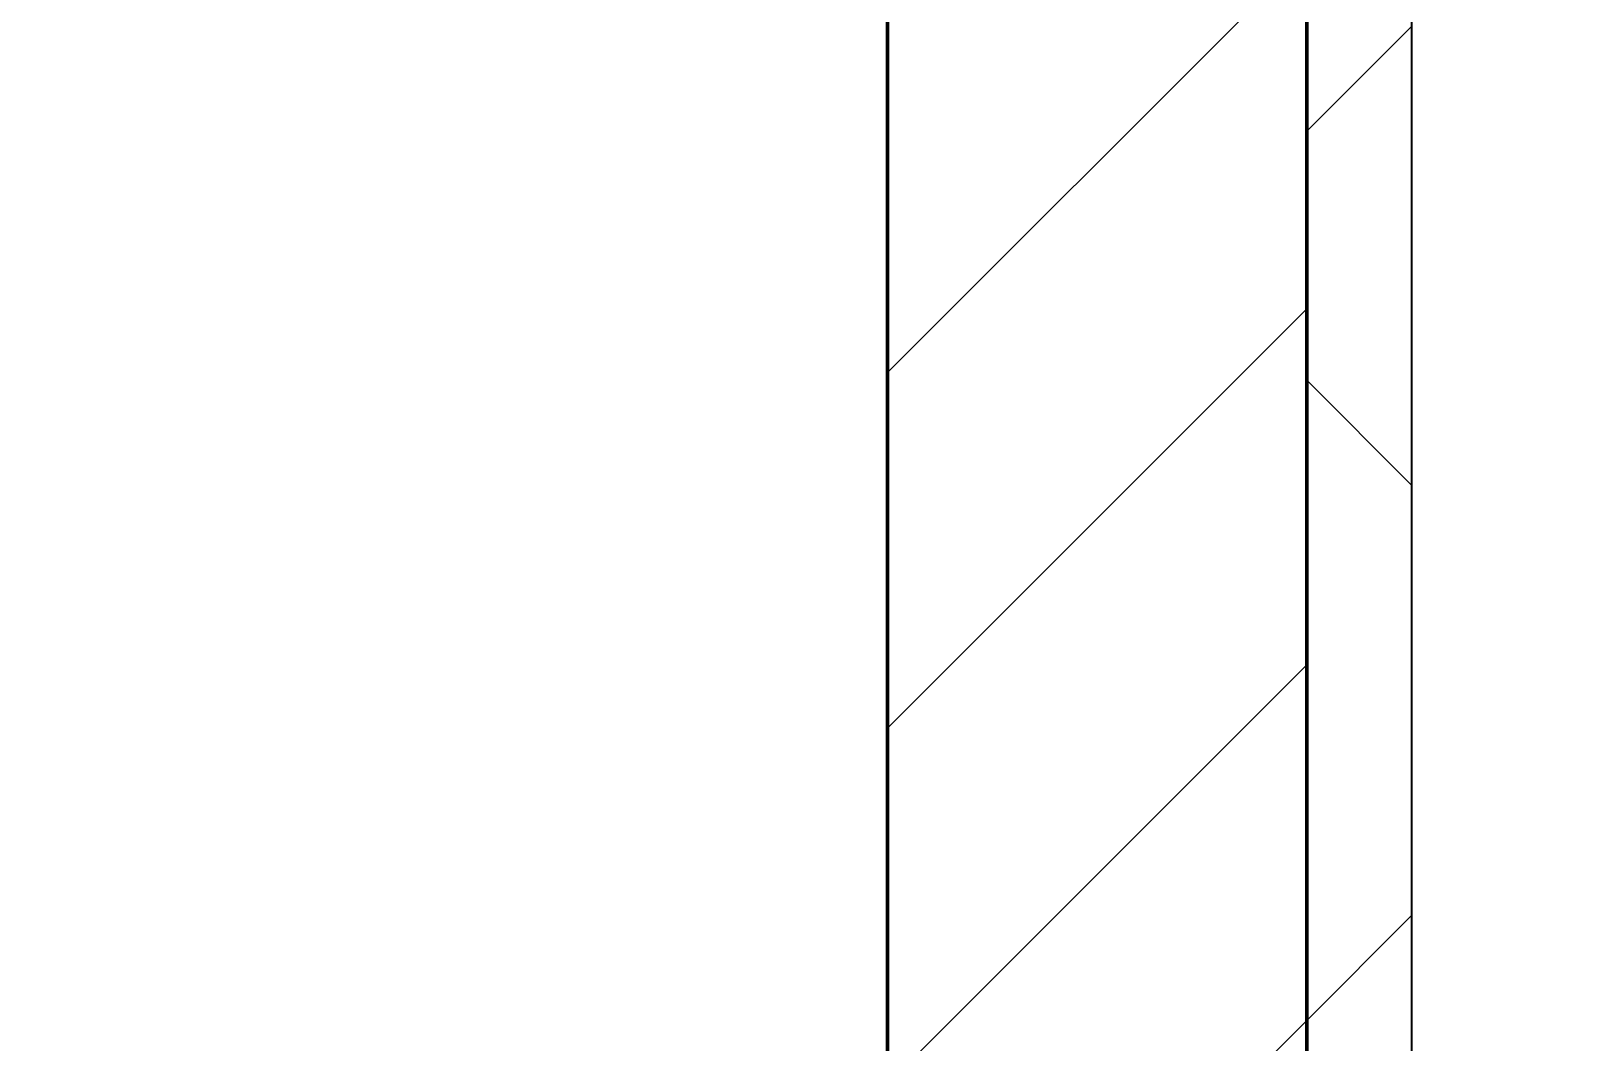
# Model space of a CAD drawing. Header units: millimetres. Extents: x -726012 to -647389, y -20772 to 18805.
# Drawn here: x -717131 to -716398, y -1224 to -741 of the extents above; entities that cross this region are included whole.
import ezdxf
from ezdxf.xclip import XClip

# ---------------------------------------------------------------- set-up
doc = ezdxf.new("R2010")
doc.units = ezdxf.units.MM
doc.header["$XCLIPFRAME"] = 0
for name, color, linetype, lineweight in [('A-GLAZ-CURT', 2, 'Continuous', 9), ('A-WALL', 5, 'Continuous', 35), ('A-WALL-FNSH', 2, 'Continuous', 35), ('A-WALL-PATT', 1, 'Continuous', 35)]:
    doc.layers.add(name, color=color, linetype=linetype, lineweight=lineweight)
doc.layers.add('A11_ALU.SOLID SHEET', color=2, linetype='Continuous')

# ---------------------------------------------------------------- blocks, each defined once
blk = doc.blocks.new('PPLS-PP19_Custom Tile Pattern - Custom Tile Pattern-V253-4233-01 ENLARGED MULTI-PURPOSE LEVEL - REFLECTED CEILING PLAN - SHEET 4')
at = {"layer": 'A-GLAZ-CURT'}
for p, q in [((-300, 0), (300, 0)), ((300, 0), (-300, 0)), ((197.58, 0), (213.31, 0)), ((213.31, 0), (197.58, 0)), ((230.06, 0), (300, 0)), ((-300, -50), (300, -50)), ((300, -50), (-300, -50))]:
    blk.add_line(p, q, dxfattribs=at)
for points, knots in [([(159.07, 0), (159.13, 0), (160.84, 0), (165.21, 0), (174.15, 0), (185.98, 0), (208.82, 0), (219.42, 0), (230.06, 0)], [-115.643202, -115.643202, -115.643202, -115.643202, -114.681583, -87.660824, -65.295536, -41.623857, -24.459831, 0, 0, 0, 0]), ([(247.1, 0), (246.76, 0), (245.04, 0), (238.34, 0), (226.56, 0), (221.1, 0), (200.27, 0), (182.99, 0), (174.27, 0), (169.67, 0), (168.99, 0)], [-9649.085549, -9649.085549, -9649.085549, -9649.085549, -9581.591397, -9406.094246, -9221.510254, -9016.44624, -8717.832359, -8253.978395, -8152.463617, -8069.855175, -8069.855175, -8069.855175, -8069.855175]), ([(215.22, 0), (214.62, 0), (210.55, 0), (203.98, 0), (187.54, 0), (175.3, 0), (169.49, 0)], [-203.825446, -203.825446, -203.825446, -203.825446, -198.527383, -184.406837, -162.427601, -142.916156, -142.916156, -142.916156, -142.916156]), ([(172.07, 0), (177.66, 0), (187.87, 0), (201.08, 0), (207.47, 0), (213.96, 0), (215.11, 0)], [-255.364076, -255.364076, -255.364076, -255.364076, -237.955587, -223.92608, -215.862851, -208.75215, -208.75215, -208.75215, -208.75215]), ([(300, 0), (286.53, 0), (254.22, 0), (218.46, 0), (199.53, 0), (196.71, 0)], [-285.253232, -285.253232, -285.253232, -285.253232, -244.693688, -187.987675, -177.880455, -177.880455, -177.880455, -177.880455]), ([(196.97, 0), (198.08, 0), (202.71, 0), (208.81, 0), (213.9, 0), (241.96, 0), (266.73, 0), (281.71, 0), (291.71, 0), (296.52, 0), (297.86, 0), (298.09, 0)], [-7680.860848, -7680.860848, -7680.860848, -7680.860848, -7606.717214, -7289.299508, -7042.621073, -6582.165592, -6068.460911, -5766.029927, -5566.724884, -5280.360606, -5199.253518, -5199.253518, -5199.253518, -5199.253518]), ([(300, 0), (288.22, 0), (262, 0), (230.43, 0), (219.94, 0), (219.02, 0)], [-12528.858583, -12528.858583, -12528.858583, -12528.858583, -11905.454923, -11162.864862, -10856.732305, -10856.732305, -10856.732305, -10856.732305]), ([(219.9, 0), (220.86, 0), (227.84, 0), (242.06, 0), (246.54, 0), (246.96, 0)], [-10670.940496, -10670.940496, -10670.940496, -10670.940496, -10511.382485, -9925.173265, -9834.877357, -9834.877357, -9834.877357, -9834.877357]), ([(284.76, 0), (284.76, 0), (285.09, 0), (287.47, 0), (293.59, 0), (297.76, 0), (300, 0)], [-4110.630118, -4110.630118, -4110.630118, -4110.630118, -4053.389046, -3959.664717, -3862.421465, -3746.95702, -3746.95702, -3746.95702, -3746.95702]), ([(297.38, 0), (295.84, 0), (291.62, 0), (285.38, 0), (284.87, 0)], [-4803.172655, -4803.172655, -4803.172655, -4803.172655, -4358.271401, -4143.037883, -4143.037883, -4143.037883, -4143.037883])]:
    blk.add_open_spline(points, degree=3, knots=knots, dxfattribs=at)
blk = doc.blocks.new('PPLS-PP19_Custom Tile Pattern - Custom Tile Pattern-V254-4233-01 ENLARGED MULTI-PURPOSE LEVEL - REFLECTED CEILING PLAN - SHEET 4')
at = {"layer": 'A-GLAZ-CURT'}
for p, q in [((-300, 0), (300, 0)), ((300, 0), (-300, 0)), ((-293.07, 0), (-275.75, 0)), ((-275.75, 0), (-293.07, 0)), ((-222.32, 0), (-205, 0)), ((-205, 0), (-222.32, 0)), ((-300, -50), (300, -50)), ((300, -50), (-300, -50))]:
    blk.add_line(p, q, dxfattribs=at)
at = {"layer": 'A-GLAZ-CURT', "flags": 128}
for points in [[(-300, 0), (-291.56, 0), (-283.3, 0), (-275.2, 0), (-267.26, 0), (-259.45, 0), (-251.77, 0), (-244.2, 0), (-237.23, 0)], [(-237.23, 0), (-244.39, 0), (-251.96, 0), (-259.67, 0), (-267.51, 0), (-275.48, 0), (-283.55, 0), (-291.73, 0), (-300, 0)], [(-125.17, 0), (-128.55, 0), (-134.16, 0), (-140.03, 0), (-145.5, 0), (-150.63, 0), (-155.53, 0), (-160.27, 0), (-164.95, 0), (-169.65, 0), (-174.47, 0), (-179.49, 0), (-184.81, 0), (-190.44, 0), (-196.37, 0), (-202.58, 0), (-209.04, 0), (-215.73, 0), (-222.63, 0), (-229.72, 0), (-236.97, 0)], [(-236.74, 0), (-229.36, 0), (-222.06, 0), (-214.83, 0), (-207.71, 0), (-200.76, 0), (-194.02, 0), (-187.54, 0), (-181.38, 0), (-175.58, 0), (-170.25, 0), (-165.64, 0), (-162.01, 0), (-159.53, 0), (-157.46, 0), (-154.52, 0)], [(-154.27, 0), (-149.42, 0), (-141.84, 0), (-132.81, 0), (-126.08, 0)]]:
    blk.add_lwpolyline(points, dxfattribs=at)
at = {"layer": 'A-GLAZ-CURT'}
for points, knots in [([(-300, 0), (-284.65, 0), (-236.57, 0), (-174.61, 0), (-129.95, 0), (-110.8, 0), (-99.5, 0), (-91.46, 0)], [-5323.127839, -5323.127839, -5323.127839, -5323.127839, -4502.809032, -2700.551212, -1002.059161, -460.363443, 0, 0, 0, 0]), ([(-113.31, 0), (-120.07, 0), (-149.06, 0), (-202.69, 0), (-262.56, 0), (-294.48, 0), (-300, 0)], [-17798.428325, -17798.428325, -17798.428325, -17798.428325, -17136.203329, -15131.813646, -13729.592194, -13439.944408, -13439.944408, -13439.944408, -13439.944408]), ([(-154.12, 0), (-155.78, 0), (-160.79, 0), (-174.02, 0), (-185.59, 0), (-209.77, 0), (-232.01, 0), (-255.22, 0), (-262.59, 0), (-264.9, 0), (-265.4, 0)], [-2379.492529, -2379.492529, -2379.492529, -2379.492529, -2237.412286, -2029.680487, -1755.085331, -1400.429864, -858.079193, -543.655514, -208.940337, 0, 0, 0, 0]), ([(-258.6, 0), (-257.91, 0), (-254.26, 0), (-246.46, 0), (-239.86, 0), (-237.77, 0)], [-5722.54675, -5722.54675, -5722.54675, -5722.54675, -5657.471696, -5413.335975, -5300.076856, -5300.076856, -5300.076856, -5300.076856]), ([(-237.23, 0), (-232.21, 0), (-223.87, 0), (-213.1, 0), (-200.2, 0), (-185.8, 0), (-171.77, 0), (-158.7, 0), (-157.22, 0)], [-5290.229031, -5290.229031, -5290.229031, -5290.229031, -5017.494783, -4832.723979, -4666.091899, -4349.945572, -4000.813434, -3840.635403, -3840.635403, -3840.635403, -3840.635403]), ([(-133.82, 0), (-135.51, 0), (-137.8, 0), (-149.31, 0), (-162.01, 0), (-177.91, 0), (-199.46, 0), (-216.65, 0), (-231.26, 0), (-233.46, 0), (-234, 0)], [-2731.647847, -2731.647847, -2731.647847, -2731.647847, -2418.507304, -2308.929706, -2113.765672, -1763.376603, -1422.553702, -978.033455, -846.069444, -682.911962, -682.911962, -682.911962, -682.911962]), ([(-233.49, 0), (-233.44, 0), (-232.38, 0), (-230.74, 0), (-225.3, 0), (-223.63, 0)], [-455.274641, -455.274641, -455.274641, -455.274641, -440.605512, -119.536984, 0, 0, 0, 0]), ([(-223.63, 0), (-219.39, 0), (-206.17, 0), (-188.58, 0), (-169.02, 0), (-152.12, 0), (-136.84, 0), (-127.33, 0), (-124.19, 0), (-123.43, 0), (-123.28, 0)], [-5463.295695, -5463.295695, -5463.295695, -5463.295695, -5161.076232, -4739.070012, -4465.409639, -4149.119819, -3839.893365, -3647.167523, -3488.92562, -3439.852845, -3439.852845, -3439.852845, -3439.852845]), ([(-137.88, 0), (-140.56, 0), (-147.66, 0), (-147.68, 0), (-152.76, 0), (-153.74, 0)], [-3187.727384, -3187.727384, -3187.727384, -3187.727384, -2919.378265, -2477.344047, -2390.795538, -2390.795538, -2390.795538, -2390.795538]), ([(-152.35, 0), (-151.03, 0), (-147.71, 0), (-143.57, 0), (-138.62, 0)], [-3494.978217, -3494.978217, -3494.978217, -3494.978217, -3371.022232, -3227.460399, -3227.460399, -3227.460399, -3227.460399]), ([(-118.78, 0), (-121.86, 0), (-126.28, 0), (-136.96, 0), (-147.46, 0), (-150.03, 0), (-150.57, 0)], [-5938.474035, -5938.474035, -5938.474035, -5938.474035, -5700.061948, -5508.838257, -5298.784692, -5196.16478, -5196.16478, -5196.16478, -5196.16478]), ([(-150.34, 0), (-150.07, 0), (-147.75, 0), (-142.6, 0), (-127.97, 0), (-116.71, 0), (-112.7, 0)], [-4948.728362, -4948.728362, -4948.728362, -4948.728362, -4883.323924, -4440.880425, -4054.690705, -3843.027576, -3843.027576, -3843.027576, -3843.027576]), ([(-71.7, 0), (-74.51, 0), (-86.29, 0), (-110.94, 0), (-130.52, 0), (-147.74, 0), (-149.07, 0)], [-7672.158748, -7672.158748, -7672.158748, -7672.158748, -7508.296369, -7004.680444, -6449.282163, -6277.220794, -6277.220794, -6277.220794, -6277.220794]), ([(-148.23, 0), (-146.94, 0), (-140.15, 0), (-137.28, 0), (-133.93, 0), (-128.78, 0), (-126.5, 0)], [-6162.058746, -6162.058746, -6162.058746, -6162.058746, -6017.569127, -5560.701257, -5364.112219, -5231.017328, -5231.017328, -5231.017328, -5231.017328]), ([(-112.69, 0), (-117.37, 0), (-126.05, 0), (-139.03, 0), (-146.11, 0), (-146.95, 0)], [-1190.372049, -1190.372049, -1190.372049, -1190.372049, -945.742622, -741.901385, -489.130243, -489.130243, -489.130243, -489.130243]), ([(-146.69, 0), (-146.59, 0), (-145.49, 0), (-135.69, 0), (-128.29, 0), (-125.15, 0)], [-420.34245, -420.34245, -420.34245, -420.34245, -406.956646, -290.263673, 0, 0, 0, 0]), ([(-127.41, 0), (-131.63, 0), (-133.16, 0), (-134.09, 0), (-134.15, 0)], [-8540.990293, -8540.990293, -8540.990293, -8540.990293, -8266.114998, -8246.473386, -8246.473386, -8246.473386, -8246.473386]), ([(-134.15, 0), (-133.32, 0), (-130.31, 0), (-117.33, 0), (-92.04, 0), (-78.85, 0), (-72.59, 0), (-71.48, 0)], [-7657.439573, -7657.439573, -7657.439573, -7657.439573, -7293.749979, -6839.55839, -6236.997189, -5713.340575, -5595.821226, -5595.821226, -5595.821226, -5595.821226]), ([(-120.13, 0), (-120.14, 0), (-120.24, 0), (-121.3, 0), (-129.25, 0), (-133.82, 0)], [-2933.992132, -2933.992132, -2933.992132, -2933.992132, -2920.575025, -2840.280255, -2731.647847, -2731.647847, -2731.647847, -2731.647847]), ([(-113.43, 0), (-113.44, 0), (-113.96, 0), (-119.73, 0), (-125.43, 0), (-127.03, 0), (-127.41, 0)], [-328.499627, -328.499627, -328.499627, -328.499627, -282.672656, -98.539552, -24.539552, 0, 0, 0, 0]), ([(-126.5, 0), (-122.44, 0), (-117.56, 0), (-112.85, 0), (-112.69, 0)], [-5231.017328, -5231.017328, -5231.017328, -5231.017328, -4994.692869, -4986.36059, -4986.36059, -4986.36059, -4986.36059]), ([(-125.15, 0), (-124.93, 0), (-122.23, 0), (-117.35, 0), (-112.7, 0)], [-3362.7396, -3362.7396, -3362.7396, -3362.7396, -3342.215224, -3100.404363, -3100.404363, -3100.404363, -3100.404363]), ([(-122.08, 0), (-122.01, 0), (-121.69, 0), (-121.2, 0), (-120.88, 0)], [-3136.336417, -3136.336417, -3136.336417, -3136.336417, -3110.304437, -3035.164275, -3035.164275, -3035.164275, -3035.164275]), ([(-113.28, 0), (-113.4, 0), (-115.52, 0), (-117.28, 0), (-118.78, 0)], [-123.718209, -123.718209, -123.718209, -123.718209, -116.330425, 0, 0, 0, 0]), ([(-117.74, 0), (-117.19, 0), (-114.78, 0), (-113.43, 0), (-113.43, 0)], [-821.249067, -821.249067, -821.249067, -821.249067, -394.672656, -330.879064, -330.879064, -330.879064, -330.879064]), ([(-115.82, 0), (-114.96, 0), (-110.41, 0), (-96.78, 0), (-71.33, 0), (-42.53, 0), (-12.78, 0), (4.23, 0), (9.64, 0), (10.14, 0), (10.18, 0)], [-5724.064692, -5724.064692, -5724.064692, -5724.064692, -5430.283136, -5103.229623, -4799.173296, -4065.652676, -3589.737505, -3285.047089, -3066.359526, -3044.715262, -3044.715262, -3044.715262, -3044.715262]), ([(-71.93, 0), (-72.11, 0), (-80.34, 0), (-94, 0), (-112.01, 0), (-114.94, 0), (-115.63, 0)], [-1217.886105, -1217.886105, -1217.886105, -1217.886105, -1208.454564, -789.402658, -501.969187, -243.577221, -243.577221, -243.577221, -243.577221]), ([(-71.32, 0), (-73.54, 0), (-84.99, 0), (-99.17, 0), (-111.04, 0), (-112.73, 0)], [-866.027463, -866.027463, -866.027463, -866.027463, -740.068933, -229.489605, -134.058458, -134.058458, -134.058458, -134.058458]), ([(-72.93, 0), (-75.51, 0), (-86.73, 0), (-101.35, 0), (-112.68, 0)], [-19442.345229, -19442.345229, -19442.345229, -19442.345229, -18935.241197, -17819.068085, -17819.068085, -17819.068085, -17819.068085]), ([(-86.16, 0), (-91.37, 0), (-99.88, 0), (-109.15, 0), (-112.66, 0)], [-1681.3698, -1681.3698, -1681.3698, -1681.3698, -1374.161226, -1190.970275, -1190.970275, -1190.970275, -1190.970275]), ([(-112.43, 0), (-103.99, 0), (-90.53, 0), (-77.19, 0), (-72.25, 0)], [-4981.921265, -4981.921265, -4981.921265, -4981.921265, -4542.524482, -4234.633075, -4234.633075, -4234.633075, -4234.633075]), ([(-112.25, 0), (-111.45, 0), (-103.23, 0), (-90.42, 0), (-76.5, 0), (-71.67, 0), (-71.13, 0)], [-3835.264481, -3835.264481, -3835.264481, -3835.264481, -3793.097032, -3402.597032, -3144.956779, -3111.910798, -3111.910798, -3111.910798, -3111.910798]), ([(-36.62, 0), (-36.62, 0), (-40.35, 0), (-44.32, 0), (-58.97, 0), (-85.2, 0), (-103.65, 0), (-111.27, 0), (-112.23, 0)], [-4069.478503, -4069.478503, -4069.478503, -4069.478503, -3858.647035, -3538.256648, -2842.901703, -2193.204658, -1433.981041, -1313.998507, -1313.998507, -1313.998507, -1313.998507]), ([(-111.67, 0), (-111.51, 0), (-108.04, 0), (-98.9, 0), (-86.38, 0), (-75.78, 0), (-71.71, 0)], [-3082.5113, -3082.5113, -3082.5113, -3082.5113, -3074.362186, -2902.289527, -2605.247022, -2381.94055, -2381.94055, -2381.94055, -2381.94055]), ([(-91.46, 0), (-90.09, 0), (-84.7, 0), (-77.43, 0), (-72.73, 0), (-72.64, 0), (-72.64, 0)], [-19832.387487, -19832.387487, -19832.387487, -19832.387487, -19753.885894, -19541.04734, -19478.625389, -19471.062469, -19471.062469, -19471.062469, -19471.062469]), ([(-71.26, 0), (-74.58, 0), (-78.6, 0), (-82.66, 0), (-83.28, 0), (-83.28, 0)], [-1909.242124, -1909.242124, -1909.242124, -1909.242124, -1646.621388, -1424.436217, -1393.971743, -1393.971743, -1393.971743, -1393.971743]), ([(-83.28, 0), (-83.28, 0), (-82.91, 0), (-76.14, 0), (-62.97, 0), (-48.14, 0), (-36.49, 0), (-33.57, 0), (-29.94, 0), (-28.57, 0)], [-1393.4169, -1393.4169, -1393.4169, -1393.4169, -1353.722004, -1274.333717, -1073.56893, -651.549973, -296.515819, -83.513472, 0, 0, 0, 0]), ([(-63.96, 0), (-64.13, 0), (-67.43, 0), (-70.69, 0), (-71.18, 0)], [-2171.769325, -2171.769325, -2171.769325, -2171.769325, -2007.031671, -1978.381744, -1978.381744, -1978.381744, -1978.381744]), ([(9.32, 0), (9.08, 0), (7.65, 0), (2.57, 0), (-12.23, 0), (-25.64, 0), (-40, 0), (-55.84, 0), (-66.64, 0), (-71.18, 0)], [-2922.926651, -2922.926651, -2922.926651, -2922.926651, -2882.788014, -2720.818881, -2518.50168, -2125.455881, -1792.521578, -1466.981642, -1230.948805, -1230.948805, -1230.948805, -1230.948805]), ([(-36.33, 0), (-36.43, 0), (-37.27, 0), (-45.02, 0), (-46.13, 0), (-58.59, 0), (-67.8, 0), (-71.17, 0)], [-1855.773136, -1855.773136, -1855.773136, -1855.773136, -1810.870157, -1672.078046, -1405.135169, -1060.00838, -868.741101, -868.741101, -868.741101, -868.741101]), ([(-26.75, 0), (-27.82, 0), (-36.18, 0), (-51.04, 0), (-64.5, 0), (-71.17, 0)], [-8718.362214, -8718.362214, -8718.362214, -8718.362214, -8532.293389, -8073.216054, -7682.588591, -7682.588591, -7682.588591, -7682.588591]), ([(-71.16, 0), (-66.99, 0), (-62.3, 0), (-60.36, 0), (-59.97, 0)], [-5584.600091, -5584.600091, -5584.600091, -5584.600091, -5140.470607, -5006.787413, -5006.787413, -5006.787413, -5006.787413]), ([(-71.16, 0), (-70.26, 0), (-67.98, 0), (-65.93, 0), (-65.07, 0)], [-2371.770456, -2371.770456, -2371.770456, -2371.770456, -2322.099534, -2241.8264, -2241.8264, -2241.8264, -2241.8264]), ([(-71.13, 0), (-67.94, 0), (-60.43, 0), (-54.4, 0), (-48.53, 0), (-30.79, 0), (-18.03, 0), (8.61, 0), (15.02, 0), (22.91, 0), (31, 0), (39.04, 0), (51.19, 0), (58.74, 0), (61.34, 0), (61.45, 0)], [-4210.946002, -4210.946002, -4210.946002, -4210.946002, -4008.285538, -3689.699207, -3546.54457, -3315.260113, -2864.387349, -2439.246196, -2084.094819, -1956.422387, -1818.904206, -1645.594513, -1443.202566, -1228.752106, -1120.932285, -1120.932285, -1120.932285, -1120.932285]), ([(-29.03, 0), (-33.97, 0), (-43.74, 0), (-56.37, 0), (-66.01, 0), (-69.42, 0), (-70.45, 0)], [-2680.714891, -2680.714891, -2680.714891, -2680.714891, -2413.671296, -2161.752162, -2006.592567, -1930.114721, -1930.114721, -1930.114721, -1930.114721]), ([(-70.19, 0), (-69.5, 0), (-67.43, 0), (-65.12, 0), (-63.63, 0)], [-3092.955226, -3092.955226, -3092.955226, -3092.955226, -3050.982048, -2969.237017, -2969.237017, -2969.237017, -2969.237017]), ([(-66.39, 0), (-66.39, 0), (-63.63, 0), (-53.63, 0), (-34.42, 0), (-29.82, 0), (-29.19, 0)], [-2493.31794, -2493.31794, -2493.31794, -2493.31794, -2315.303971, -1809.437387, -963.711516, -666.19313, -666.19313, -666.19313, -666.19313]), ([(11.85, 0), (4.15, 0), (-18.16, 0), (-47.42, 0), (-65.77, 0), (-66.37, 0), (-66.38, 0)], [-4153.860921, -4153.860921, -4153.860921, -4153.860921, -3745.412743, -2981.410125, -2542.574734, -2498.224237, -2498.224237, -2498.224237, -2498.224237]), ([(-63.63, 0), (-61.49, 0), (-57.39, 0), (-54.49, 0), (-45.2, 0), (-40.79, 0), (-40.46, 0), (-40.44, 0)], [-2969.237017, -2969.237017, -2969.237017, -2969.237017, -2851.217951, -2734.127174, -2474.780881, -2410.990208, -2350.645972, -2350.645972, -2350.645972, -2350.645972]), ([(-58.83, 0), (-58.37, 0), (-57.29, 0), (-54.23, 0), (-46.33, 0), (-42.62, 0), (-41.76, 0)], [-4859.52896, -4859.52896, -4859.52896, -4859.52896, -4680.891996, -4469.85053, -4321.566175, -4270.495146, -4270.495146, -4270.495146, -4270.495146]), ([(-51.83, 0), (-51.83, 0), (-51.78, 0), (-47.4, 0), (-46.01, 0), (-40.22, 0), (-36.78, 0)], [-632.814994, -632.814994, -632.814994, -632.814994, -627.965721, -508.377888, -260.442412, 0, 0, 0, 0]), ([(76.63, 0), (74.8, 0), (67.65, 0), (53.52, 0), (37, 0), (24.07, 0), (12.82, 0), (-2.9, 0), (-20.62, 0), (-32.81, 0), (-44.85, 0), (-51.43, 0), (-51.79, 0)], [-3095.572228, -3095.572228, -3095.572228, -3095.572228, -2950.589685, -2634.532728, -2313.748533, -2106.613311, -1925.670641, -1617.263037, -1290.787923, -1039.307308, -819.71621, -644.910881, -644.910881, -644.910881, -644.910881]), ([(-41.76, 0), (-39.9, 0), (-37.72, 0), (-36.92, 0), (-36.77, 0)], [-4270.495146, -4270.495146, -4270.495146, -4270.495146, -4161.040818, -4106.245333, -4106.245333, -4106.245333, -4106.245333]), ([(-36.78, 0), (-32.43, 0), (-19.22, 0), (8.83, 0), (43.36, 0), (70.92, 0), (82.12, 0), (83.66, 0)], [-6191.144455, -6191.144455, -6191.144455, -6191.144455, -5862.463379, -5340.621928, -4573.028122, -4094.177415, -3869.465285, -3869.465285, -3869.465285, -3869.465285]), ([(-36.29, 0), (-36.29, 0), (-34.66, 0), (-28.88, 0), (-26.95, 0), (-26.54, 0)], [-9150.272121, -9150.272121, -9150.272121, -9150.272121, -9057.163041, -8919.836787, -8834.607043, -8834.607043, -8834.607043, -8834.607043]), ([(30.82, 0), (29.27, 0), (20.14, 0), (3.54, 0), (-16.58, 0), (-34.76, 0), (-36.04, 0)], [-10462.034656, -10462.034656, -10462.034656, -10462.034656, -10363.088938, -9884.23066, -9424.652049, -9182.880979, -9182.880979, -9182.880979, -9182.880979]), ([(-33.34, 0), (-33.34, 0), (-32.93, 0), (-31.16, 0), (-30.52, 0)], [-2415.024266, -2415.024266, -2415.024266, -2415.024266, -2357.633367, -2323.618664, -2323.618664, -2323.618664, -2323.618664]), ([(70.61, 0), (66.16, 0), (55.8, 0), (39.61, 0), (24.74, 0), (2.64, 0), (-17.84, 0), (-30.57, 0), (-31.82, 0), (-32, 0)], [-4647.237329, -4647.237329, -4647.237329, -4647.237329, -4326.416877, -4098.545751, -3766.694881, -3333.063701, -2994.501669, -2698.150104, -2614.070998, -2614.070998, -2614.070998, -2614.070998]), ([(-30.76, 0), (-30.73, 0), (-29.99, 0), (-23.47, 0), (-15.75, 0), (-15.19, 0)], [-54176.191683, -54176.191683, -54176.191683, -54176.191683, -54157.274271, -53749.15266, -53717.791567, -53717.791567, -53717.791567, -53717.791567]), ([(-30.52, 0), (-27.11, 0), (-17.83, 0), (-1.34, 0), (9.02, 0), (11.85, 0)], [-2323.618664, -2323.618664, -2323.618664, -2323.618664, -2142.497158, -1716.209403, -1550.18468, -1550.18468, -1550.18468, -1550.18468]), ([(-13, 0), (-14.35, 0), (-17.68, 0), (-25.97, 0), (-29.52, 0), (-30.21, 0)], [-55207.591944, -55207.591944, -55207.591944, -55207.591944, -54789.006179, -54461.685999, -54290.791712, -54290.791712, -54290.791712, -54290.791712]), ([(8.33, 0), (8.19, 0), (7.18, 0), (0.32, 0), (-13.89, 0), (-24.92, 0), (-29.03, 0)], [-3574.286521, -3574.286521, -3574.286521, -3574.286521, -3526.962355, -3285.499107, -2903.012179, -2680.714891, -2680.714891, -2680.714891, -2680.714891]), ([(-28.98, 0), (-28.66, 0), (-27.39, 0), (-24.45, 0), (-22.56, 0)], [-166.548282, -166.548282, -166.548282, -166.548282, -102.06493, 0, 0, 0, 0]), ([(-28.57, 0), (-26.93, 0), (-20.29, 0), (-11.45, 0), (2.08, 0), (13.15, 0), (21.24, 0), (24.62, 0), (24.72, 0), (24.72, 0)], [-5361.429781, -5361.429781, -5361.429781, -5361.429781, -5261.36855, -5050.479954, -4785.90057, -4596.498881, -4445.288762, -4384.376941, -4376.041937, -4376.041937, -4376.041937, -4376.041937]), ([(-22.56, 0), (-20.27, 0), (-17.03, 0), (-11.36, 0), (-7.66, 0), (-6.6, 0), (-6.44, 0)], [-56468.192263, -56468.192263, -56468.192263, -56468.192263, -56344.022017, -56303.229861, -56166.290093, -56124.392176, -56124.392176, -56124.392176, -56124.392176]), ([(-15.19, 0), (-13.07, 0), (7.48, 0), (42.82, 0), (88.72, 0), (120.63, 0), (138.28, 0), (138.53, 0)], [-461.142613, -461.142613, -461.142613, -461.142613, -429.606584, -390.253598, -346.313304, -291.370682, -290.5735, -290.5735, -290.5735, -290.5735]), ([(-6.54, 0), (-6.73, 0), (-7.2, 0), (-7.6, 0), (-7.79, 0)], [-56009.792147, -56009.792147, -56009.792147, -56009.792147, -55949.290093, -55895.192118, -55895.192118, -55895.192118, -55895.192118]), ([(-2.63, 0), (-2.47, 0), (-1.22, 0), (4.92, 0), (15.97, 0), (22.54, 0), (24.49, 0)], [-226.825321, -226.825321, -226.825321, -226.825321, -220.269177, -206.416616, -198.214427, -187.717507, -187.717507, -187.717507, -187.717507]), ([(11.17, 0), (6.47, 0), (1.96, 0), (-1.67, 0), (-2.25, 0)], [-273.754698, -273.754698, -273.754698, -273.754698, -246.234814, -234.646884, -234.646884, -234.646884, -234.646884]), ([(24.69, 0), (24.54, 0), (20.99, 0), (16.67, 0), (13.07, 0), (11.79, 0)], [-4368.572414, -4368.572414, -4368.572414, -4368.572414, -4306.476363, -4080.000647, -3901.342752, -3901.342752, -3901.342752, -3901.342752]), ([(94.88, 0), (82.75, 0), (62.64, 0), (35.84, 0), (20.16, 0), (13.71, 0), (11.8, 0)], [-367.030317, -367.030317, -367.030317, -367.030317, -330.153101, -307.516438, -285.83788, -274.962817, -274.962817, -274.962817, -274.962817]), ([(11.91, 0), (17.75, 0), (25.21, 0), (37.44, 0), (45.92, 0), (57.76, 0), (64.47, 0), (72.74, 0), (75.22, 0), (76.03, 0), (76.21, 0)], [-1549.07911, -1549.07911, -1549.07911, -1549.07911, -1206.526904, -1089.329421, -901.315459, -753.071572, -495.328968, -421.953223, -334.951786, -290.452333, -290.452333, -290.452333, -290.452333]), ([(31.18, 0), (25.97, 0), (19.77, 0), (13.51, 0), (12.41, 0)], [-4496.803627, -4496.803627, -4496.803627, -4496.803627, -4222.080604, -4163.707062, -4163.707062, -4163.707062, -4163.707062]), ([(18.16, 0), (19.15, 0), (24.25, 0), (25.66, 0), (26.12, 0)], [-5700.113719, -5700.113719, -5700.113719, -5700.113719, -5554.232259, -5302.431367, -5302.431367, -5302.431367, -5302.431367]), ([(94.84, 0), (90.46, 0), (85.35, 0), (74.4, 0), (62.26, 0), (51.85, 0), (43.81, 0), (29.53, 0), (20.67, 0), (18.85, 0), (18.16, 0)], [-7514.5983, -7514.5983, -7514.5983, -7514.5983, -7135.649961, -6924.452779, -6738.82075, -6548.303034, -6314.283804, -6135.05769, -5972.647715, -5832.674503, -5832.674503, -5832.674503, -5832.674503]), ([(27.44, 0), (27.9, 0), (29.54, 0), (38.07, 0), (53.39, 0), (71.67, 0), (84.83, 0), (86.01, 0), (92.51, 0), (94.33, 0)], [-5037.309798, -5037.309798, -5037.309798, -5037.309798, -4887.603822, -4705.298446, -4353.683244, -3960.84581, -3759.045785, -3336.541051, -2783.776468, -2783.776468, -2783.776468, -2783.776468]), ([(27.89, 0), (29.09, 0), (33.4, 0), (48.37, 0), (69.27, 0), (85.84, 0), (94.26, 0)], [-147.777612, -147.777612, -147.777612, -147.777612, -135.792042, -118.513713, -97.899267, -71.891811, -71.891811, -71.891811, -71.891811]), ([(53.18, 0), (53.06, 0), (52.22, 0), (44.99, 0), (36.46, 0), (30.82, 0)], [-622.740158, -622.740158, -622.740158, -622.740158, -566.066452, -360.610861, 0, 0, 0, 0]), ([(136.44, 0), (121.66, 0), (86.93, 0), (51.16, 0), (31.18, 0)], [-106.750556, -106.750556, -106.750556, -106.750556, -59.610984, 0, 0, 0, 0]), ([(94.51, 0), (86.3, 0), (73.08, 0), (57.82, 0), (46.51, 0), (41.18, 0), (36.02, 0), (35.54, 0), (35.54, 0)], [-388.397396, -388.397396, -388.397396, -388.397396, -357.622665, -341.267687, -334.000314, -326.15566, -319.318397, -317.489778, -317.489778, -317.489778, -317.489778]), ([(36.29, 0), (37.77, 0), (48.82, 0), (64.79, 0), (95.91, 0), (124.45, 0), (132.42, 0), (134.6, 0)], [-314.598523, -314.598523, -314.598523, -314.598523, -305.899624, -287.17622, -249.500363, -194.761443, -152.241002, -152.241002, -152.241002, -152.241002]), ([(61.47, 0), (61.47, 0), (61.21, 0), (54.61, 0), (53.71, 0), (53.56, 0)], [-1113.311073, -1113.311073, -1113.311073, -1113.311073, -1096.402191, -891.204116, -747.28819, -747.28819, -747.28819, -747.28819]), ([(76.22, 0), (75.58, 0), (73.64, 0), (71.05, 0), (70.61, 0)], [-193.634889, -193.634889, -193.634889, -193.634889, -31.537676, 0, 0, 0, 0])]:
    blk.add_open_spline(points, degree=3, knots=knots, dxfattribs=at)
for points in [[(-112.76, 0), (-115.11, 0), (-116.88, 0), (-117.56, 0)], [(-72.02, 0), (-76.74, 0), (-81.4, 0), (-86.16, 0)], [(-39.84, 0), (-39.08, 0), (-38.11, 0), (-37.36, 0)], [(11.19, 0), (10.55, 0), (10.01, 0), (9.63, 0)], [(24.49, 0), (25.23, 0), (25.72, 0), (26.04, 0)], [(80.35, 0), (79.57, 0), (78.27, 0), (76.63, 0)], [(84.06, 0), (83.48, 0), (82.41, 0), (81.72, 0)]]:
    blk.add_open_spline(points, degree=3, dxfattribs=at)
blk = doc.blocks.new('*U885')
at = {"layer": 'A-GLAZ-CURT', "rotation": 270}
for name, p in [('PPLS-PP19_Custom Tile Pattern - Custom Tile Pattern-V253-4233-01 ENLARGED MULTI-PURPOSE LEVEL - REFLECTED CEILING PLAN - SHEET 4', (-40190, 7007.94)), ('PPLS-PP19_Custom Tile Pattern - Custom Tile Pattern-V254-4233-01 ENLARGED MULTI-PURPOSE LEVEL - REFLECTED CEILING PLAN - SHEET 4', (-40190, 6407.94))]:
    blk.add_blockref(name, p, dxfattribs=at)
blk = doc.blocks.new('*U1287')
blk.add_lwpolyline([(21173.36, -580), (28210, -580), (28210, -6849.96), (45954.15, -6849.96), (45954.15, 600), (82995.06, 600), (83086.47, 650), (90052, 650), (90392, 990), (103159.16, 990), (103159.16, 4990), (21173.36, 4990), (21173.36, 3485.45), (21203.36, 3485.45), (21203.36, 925.54), (21173.36, 925.54), (21173.36, -580)])

msp = doc.modelspace()

# ---------------------------------------------------------------- hatches: boundary and pattern name
at = {"layer": 'A-WALL-PATT', "lineweight": 9}
h = msp.add_hatch(dxfattribs=at)
h.set_pattern_fill('FP_2', color=256, style=0, pattern_type=2)
h.set_pattern_definition([(45, (0, 0), (-84.852814, 84.852814), [])])
h.paths.add_polyline_path([(-716722.37, -4020.98), (-716522.37, -4020.98), (-716522.37, 2949.02), (-716722.37, 2949.02), (-716722.37, -3820.98)])
h = msp.add_hatch(dxfattribs=at)
h.set_pattern_fill('FP_3', color=256, style=0, pattern_type=2)
h.set_pattern_definition([(45, (0, 0), (-212.13203, 212.13203), []), (135, (0, 0), (-212.13203, -212.13203), [])])
h.paths.add_polyline_path([(-716522.37, -3320.94), (-716472.37, -3320.94), (-716472.37, 2949.02), (-716522.37, 2949.02), (-716522.37, -2888.85)])

# ---------------------------------------------------------------- linework, layer by layer
at = {"layer": 'A-WALL', "color": 7, "lineweight": 70}
for p, q in [((-716522.37, 2949.02), (-716522.37, -3270.94)), ((-716522.37, -3320.94), (-716522.37, 2949.02)), ((-716722.37, -3820.98), (-716722.37, 2359.02))]:
    msp.add_line(p, q, dxfattribs=at)
at = {"layer": 'A-WALL-FNSH', "color": 250}
msp.add_line((-716472.37, 2949.02), (-716472.37, -3320.94), dxfattribs=at)

# ---------------------------------------------------------------- block references
msp.add_blockref('*U885', (-676282.37, -7541.39))

# ---------------------------------------------------------------- next in the draw order: block references
at = {"layer": 'A11_ALU.SOLID SHEET'}
ref = msp.add_blockref('*U1287', (-744682.37, 3579.02), dxfattribs=at)
XClip(ref).set_block_clipping_path([(22516.8245944298, -23612.0000696909), (92487.8891097467, 7199.9972603897)])

doc.saveas('drawing.dxf')
